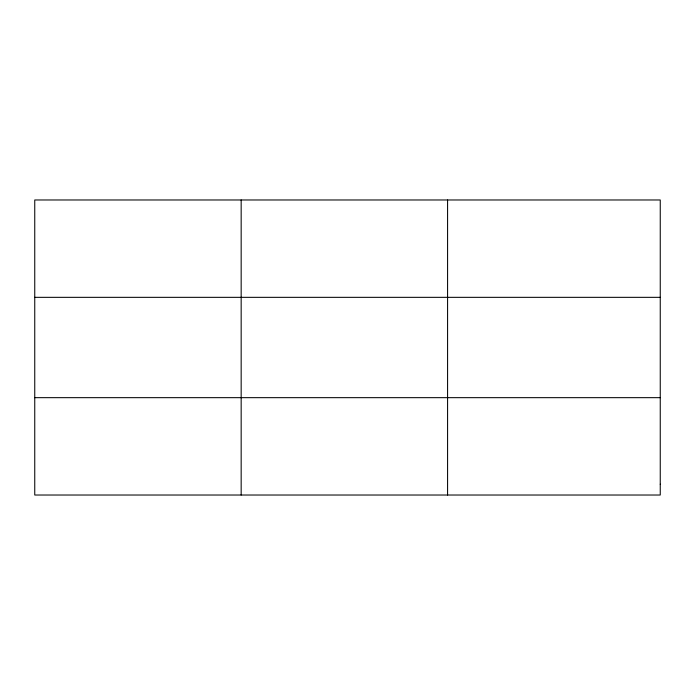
<?xml version="1.0" encoding="UTF-8"?>
<svg xmlns="http://www.w3.org/2000/svg" width="695" height="695" viewBox="0 0 695 695"><rect width="100%" height="100%" fill="white"/><g stroke="black" fill="none" stroke-linecap="round" stroke-linejoin="round"><path stroke-width="1.04" d="M241.165 199.978L241.165 495.022M447.58 199.978L447.58 495.022M34.75 297.338L660.25 297.338M34.75 397.662L660.25 397.662M660.25 484.207L660.25 495.022L34.75 495.022L34.75 199.978L660.25 199.978L660.25 484.207"/></g></svg>
